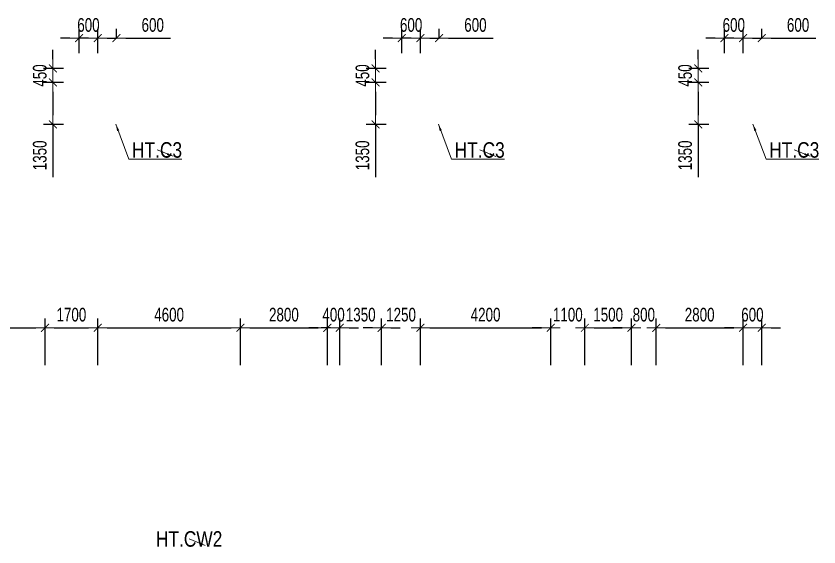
# Model space of a CAD drawing. Header units: millimetres. Extents: x -259680 to 286077, y -1281 to 94455.
# Drawn here: x 158517 to 184394, y 23529 to 40641 of the extents above; entities that cross this region are included whole.
import ezdxf
from ezdxf.enums import TextEntityAlignment as Align

# ---------------------------------------------------------------- set-up
doc = ezdxf.new("R2010")
doc.units = ezdxf.units.MM
doc.layers.get('0').update_dxf_attribs({"lineweight": 20})
doc.layers.get('Defpoints').update_dxf_attribs({"color": 151, "lineweight": 9})
for name, color, linetype, lineweight in [('$1$NDC_S_ANNO', 7, 'Continuous', 20), ('$1$NDC_S_BEAM NAME', 7, 'Continuous', 9), ('$1$NDC_S_DIM', 1, 'Continuous', 15), ('$1$NDC_S_VN TEXT', 7, 'Continuous', 20), ('NDC_S_DIM', 1, 'Continuous', 15)]:
    doc.layers.add(name, color=color, linetype=linetype, lineweight=lineweight)
doc.styles.add('$1$NDC_DIM', font='', dxfattribs={"width": 0.75})
doc.styles.add('$2$ARIAL', font='arial.ttf', dxfattribs={"width": 0.8})
doc.styles.add('NDC_DIM', font='', dxfattribs={"width": 0.75})
doc.styles.get('$1$NDC_DIM').set_extended_font_data('Dotum')
doc.styles.get('NDC_DIM').set_extended_font_data('Dotum')
doc.dimstyles.new('$0$NDC_dim_150', dxfattribs={"dimscale": 150, "dimtxt": 2.2, "dimasz": 1.5, "dimexe": 1.5, "dimexo": 2.5, "dimgap": 1, "dimtad": 1, "dimdec": 0, "dimzin": 0, "dimdsep": 46, "dimtxsty": '$1$NDC_DIM', "dimblk": '$1$DIMMARK', "dimcen": 0.09, "dimdle": 1.2, "dimclrd": 1, "dimclre": 1, "dimclrt": 3, "dimadec": 0, "dimazin": 0, "dimtfac": 1, "dimtdec": 0, "dimtix": 1, "dimtofl": 0, "dimtmove": 0, "dimatfit": 3, "dimfxl": 6, "dimfxlon": 1, "dimtolj": 1, "dimtzin": 0, "dimarcsym": 0})
doc.dimstyles.new('$1$NDC_dim_iso', dxfattribs={"dimtxt": 2.2, "dimasz": 1, "dimexe": 1.5, "dimexo": 2.5, "dimgap": 1, "dimtad": 1, "dimdec": 0, "dimzin": 0, "dimdsep": 46, "dimtxsty": '$1$NDC_DIM', "dimblk": '$1$DIMMARK', "dimcen": 0.09, "dimdle": 1.2, "dimclrd": 1, "dimclre": 1, "dimclrt": 3, "dimadec": 0, "dimazin": 0, "dimtfac": 1, "dimtdec": 0, "dimtix": 1, "dimtofl": 0, "dimtmove": 0, "dimatfit": 3, "dimfxl": 6, "dimfxlon": 1, "dimtolj": 1, "dimtzin": 0, "dimarcsym": 0})
doc.dimstyles.new('NDC_dim_200', dxfattribs={"dimscale": 200, "dimtxt": 2.2, "dimasz": 1.5, "dimexe": 1.5, "dimexo": 2.5, "dimgap": 1, "dimtad": 1, "dimdec": 0, "dimzin": 0, "dimdsep": 46, "dimtxsty": 'NDC_DIM', "dimblk": 'DIMMARK', "dimcen": 0.09, "dimdle": 1.2, "dimclrd": 1, "dimclre": 1, "dimclrt": 3, "dimadec": 0, "dimazin": 0, "dimtfac": 1, "dimtdec": 0, "dimtix": 1, "dimtofl": 0, "dimtmove": 0, "dimatfit": 3, "dimfxl": 6, "dimfxlon": 1, "dimtolj": 1, "dimtzin": 0, "dimarcsym": 0})

# ---------------------------------------------------------------- blocks, each defined once
blk = doc.blocks.new('$1$DIMMARK')
at = {"layer": '$1$NDC_S_DIM', "color": 1}
blk.add_line((-1.5, 0), (1, 0), dxfattribs=at)
at = {"layer": '$1$NDC_S_DIM', "color": 2, "const_width": 0.1}
blk.add_lwpolyline([(-0.42, -0.42), (0.42, 0.42)], dxfattribs=at)
blk = doc.blocks.new('DIMMARK')
at = {"layer": 'NDC_S_DIM', "color": 1}
blk.add_line((-1.5, 0), (1, 0), dxfattribs=at)
at = {"layer": 'NDC_S_DIM', "color": 2, "const_width": 0.1}
blk.add_lwpolyline([(-0.424, -0.424), (0.424, 0.424)], dxfattribs=at)
blk = doc.blocks.new('*D913')
at = {"layer": 'Defpoints', "color": 0, "ltscale": 100, "transparency": 16777216}
for p in [(160550, 38950), (159704, 38500), (160550, 38500)]:
    blk.add_point(p, dxfattribs=at)
at = {"layer": 'NDC_S_DIM', "color": 1, "lineweight": -2, "ltscale": 100, "transparency": 16777216}
for p, q in [((159704, 39250), (159704, 39550)), ((160050, 38950), (159404, 38950)), ((160050, 38500), (159404, 38500)), ((159704, 38200), (159704, 37900))]:
    blk.add_line(p, q, dxfattribs=at)
at = {"layer": 'NDC_S_DIM', "color": 1, "lineweight": -2, "ltscale": 100, "transparency": 16777216, "xscale": 300, "yscale": 300, "zscale": 300}
for p, rotation in [((159704, 38950), 270), ((159704, 38500), 90)]:
    blk.add_blockref('DIMMARK', p, dxfattribs=dict(at, rotation=rotation))
at = {"layer": 'NDC_S_DIM', "color": 3, "ltscale": 100, "transparency": 16777216, "insert": (159283, 38725), "char_height": 440, "attachment_point": 5, "rotation": 90, "style": 'NDC_DIM'}
blk.add_mtext('\\A1;450', dxfattribs=at)
blk = doc.blocks.new('*D914')
at = {"layer": 'Defpoints', "color": 0, "ltscale": 100, "transparency": 16777216}
for p in [(160550, 38500), (159704, 37150), (160550, 37150)]:
    blk.add_point(p, dxfattribs=at)
at = {"layer": 'NDC_S_DIM', "color": 1, "lineweight": -2, "ltscale": 100, "transparency": 16777216}
for p, q in [((160050, 38500), (159404, 38500)), ((159704, 38200), (159704, 37450)), ((160050, 37150), (159404, 37150)), ((159704, 37150), (159704, 35452))]:
    blk.add_line(p, q, dxfattribs=at)
at = {"layer": 'NDC_S_DIM', "color": 1, "lineweight": -2, "ltscale": 100, "transparency": 16777216, "xscale": 300, "yscale": 300, "zscale": 300}
for p, rotation in [((159704, 38500), 90), ((159704, 37150), 270)]:
    blk.add_blockref('DIMMARK', p, dxfattribs=dict(at, rotation=rotation))
at = {"layer": 'NDC_S_DIM', "color": 3, "ltscale": 100, "transparency": 16777216, "insert": (159283, 36151), "char_height": 440, "attachment_point": 5, "rotation": 90, "style": 'NDC_DIM'}
blk.add_mtext('\\A1;1350', dxfattribs=at)
blk = doc.blocks.new('*D915')
at = {"layer": 'Defpoints', "color": 0, "ltscale": 100, "transparency": 16777216}
for p in [(161150, 39932), (160550, 38950), (161150, 38950)]:
    blk.add_point(p, dxfattribs=at)
at = {"layer": 'NDC_S_DIM', "color": 1, "lineweight": -2, "ltscale": 100, "transparency": 16777216}
for p, q in [((160550, 39450), (160550, 40232)), ((161150, 39450), (161150, 40232)), ((160250, 39932), (159950, 39932)), ((161450, 39932), (161750, 39932))]:
    blk.add_line(p, q, dxfattribs=at)
at = {"layer": 'NDC_S_DIM', "color": 1, "lineweight": -2, "ltscale": 100, "transparency": 16777216, "xscale": 300, "yscale": 300, "zscale": 300}
blk.add_blockref('DIMMARK', (160550, 39932), dxfattribs=at)
at = {"layer": 'NDC_S_DIM', "color": 1, "lineweight": -2, "ltscale": 100, "transparency": 16777216, "xscale": 300, "yscale": 300, "zscale": 300, "rotation": 180}
blk.add_blockref('DIMMARK', (161150, 39932), dxfattribs=at)
at = {"layer": 'NDC_S_DIM', "color": 3, "ltscale": 100, "transparency": 16777216, "insert": (160850, 40352), "char_height": 440, "attachment_point": 5, "style": 'NDC_DIM'}
blk.add_mtext('\\A1;600', dxfattribs=at)
blk = doc.blocks.new('*D916')
at = {"layer": 'Defpoints', "color": 0, "ltscale": 100, "transparency": 16777216}
for p in [(161750, 39932), (161150, 39413), (161750, 39413)]:
    blk.add_point(p, dxfattribs=at)
at = {"layer": 'NDC_S_DIM', "color": 1, "lineweight": -2, "ltscale": 100, "transparency": 16777216}
for p, q in [((161150, 39913), (161150, 40232)), ((161750, 39913), (161750, 40232)), ((160850, 39932), (160550, 39932)), ((162050, 39932), (163494, 39932))]:
    blk.add_line(p, q, dxfattribs=at)
at = {"layer": 'NDC_S_DIM', "color": 1, "lineweight": -2, "ltscale": 100, "transparency": 16777216, "xscale": 300, "yscale": 300, "zscale": 300}
blk.add_blockref('DIMMARK', (161150, 39932), dxfattribs=at)
at = {"layer": 'NDC_S_DIM', "color": 1, "lineweight": -2, "ltscale": 100, "transparency": 16777216, "xscale": 300, "yscale": 300, "zscale": 300, "rotation": 180}
blk.add_blockref('DIMMARK', (161750, 39932), dxfattribs=at)
at = {"layer": 'NDC_S_DIM', "color": 3, "ltscale": 100, "transparency": 16777216, "insert": (162922, 40352), "char_height": 440, "attachment_point": 5, "style": 'NDC_DIM'}
blk.add_mtext('\\A1;600', dxfattribs=at)
blk = doc.blocks.new('*D917')
at = {"layer": 'Defpoints', "color": 0, "ltscale": 100, "transparency": 16777216}
for p in [(170950, 38950), (170104, 38500), (170950, 38500)]:
    blk.add_point(p, dxfattribs=at)
at = {"layer": 'NDC_S_DIM', "color": 1, "lineweight": -2, "ltscale": 100, "transparency": 16777216}
for p, q in [((170104, 39250), (170104, 39550)), ((170450, 38950), (169804, 38950)), ((170450, 38500), (169804, 38500)), ((170104, 38200), (170104, 37900))]:
    blk.add_line(p, q, dxfattribs=at)
at = {"layer": 'NDC_S_DIM', "color": 1, "lineweight": -2, "ltscale": 100, "transparency": 16777216, "xscale": 300, "yscale": 300, "zscale": 300}
for p, rotation in [((170104, 38950), 270), ((170104, 38500), 90)]:
    blk.add_blockref('DIMMARK', p, dxfattribs=dict(at, rotation=rotation))
at = {"layer": 'NDC_S_DIM', "color": 3, "ltscale": 100, "transparency": 16777216, "insert": (169683, 38725), "char_height": 440, "attachment_point": 5, "rotation": 90, "style": 'NDC_DIM'}
blk.add_mtext('\\A1;450', dxfattribs=at)
blk = doc.blocks.new('*D918')
at = {"layer": 'Defpoints', "color": 0, "ltscale": 100, "transparency": 16777216}
for p in [(170950, 38500), (170104, 37150), (170950, 37150)]:
    blk.add_point(p, dxfattribs=at)
at = {"layer": 'NDC_S_DIM', "color": 1, "lineweight": -2, "ltscale": 100, "transparency": 16777216}
for p, q in [((170450, 38500), (169804, 38500)), ((170104, 38200), (170104, 37450)), ((170450, 37150), (169804, 37150)), ((170104, 37150), (170104, 35452))]:
    blk.add_line(p, q, dxfattribs=at)
at = {"layer": 'NDC_S_DIM', "color": 1, "lineweight": -2, "ltscale": 100, "transparency": 16777216, "xscale": 300, "yscale": 300, "zscale": 300}
for p, rotation in [((170104, 38500), 90), ((170104, 37150), 270)]:
    blk.add_blockref('DIMMARK', p, dxfattribs=dict(at, rotation=rotation))
at = {"layer": 'NDC_S_DIM', "color": 3, "ltscale": 100, "transparency": 16777216, "insert": (169683, 36151), "char_height": 440, "attachment_point": 5, "rotation": 90, "style": 'NDC_DIM'}
blk.add_mtext('\\A1;1350', dxfattribs=at)
blk = doc.blocks.new('*D919')
at = {"layer": 'Defpoints', "color": 0, "ltscale": 100, "transparency": 16777216}
for p in [(171550, 39932), (170950, 38950), (171550, 38950)]:
    blk.add_point(p, dxfattribs=at)
at = {"layer": 'NDC_S_DIM', "color": 1, "lineweight": -2, "ltscale": 100, "transparency": 16777216}
for p, q in [((170950, 39450), (170950, 40232)), ((171550, 39450), (171550, 40232)), ((170650, 39932), (170350, 39932)), ((171850, 39932), (172150, 39932))]:
    blk.add_line(p, q, dxfattribs=at)
at = {"layer": 'NDC_S_DIM', "color": 1, "lineweight": -2, "ltscale": 100, "transparency": 16777216, "xscale": 300, "yscale": 300, "zscale": 300}
blk.add_blockref('DIMMARK', (170950, 39932), dxfattribs=at)
at = {"layer": 'NDC_S_DIM', "color": 1, "lineweight": -2, "ltscale": 100, "transparency": 16777216, "xscale": 300, "yscale": 300, "zscale": 300, "rotation": 180}
blk.add_blockref('DIMMARK', (171550, 39932), dxfattribs=at)
at = {"layer": 'NDC_S_DIM', "color": 3, "ltscale": 100, "transparency": 16777216, "insert": (171250, 40352), "char_height": 440, "attachment_point": 5, "style": 'NDC_DIM'}
blk.add_mtext('\\A1;600', dxfattribs=at)
blk = doc.blocks.new('*D920')
at = {"layer": 'Defpoints', "color": 0, "ltscale": 100, "transparency": 16777216}
for p in [(172150, 39932), (171550, 39413), (172150, 39413)]:
    blk.add_point(p, dxfattribs=at)
at = {"layer": 'NDC_S_DIM', "color": 1, "lineweight": -2, "ltscale": 100, "transparency": 16777216}
for p, q in [((171550, 39913), (171550, 40232)), ((172150, 39913), (172150, 40232)), ((171250, 39932), (170950, 39932)), ((172450, 39932), (173894, 39932))]:
    blk.add_line(p, q, dxfattribs=at)
at = {"layer": 'NDC_S_DIM', "color": 1, "lineweight": -2, "ltscale": 100, "transparency": 16777216, "xscale": 300, "yscale": 300, "zscale": 300}
blk.add_blockref('DIMMARK', (171550, 39932), dxfattribs=at)
at = {"layer": 'NDC_S_DIM', "color": 1, "lineweight": -2, "ltscale": 100, "transparency": 16777216, "xscale": 300, "yscale": 300, "zscale": 300, "rotation": 180}
blk.add_blockref('DIMMARK', (172150, 39932), dxfattribs=at)
at = {"layer": 'NDC_S_DIM', "color": 3, "ltscale": 100, "transparency": 16777216, "insert": (173322, 40352), "char_height": 440, "attachment_point": 5, "style": 'NDC_DIM'}
blk.add_mtext('\\A1;600', dxfattribs=at)
blk = doc.blocks.new('*D921')
at = {"layer": 'Defpoints', "color": 0, "ltscale": 100, "transparency": 16777216}
for p in [(181350, 38950), (180504, 38500), (181350, 38500)]:
    blk.add_point(p, dxfattribs=at)
at = {"layer": 'NDC_S_DIM', "color": 1, "lineweight": -2, "ltscale": 100, "transparency": 16777216}
for p, q in [((180504, 39250), (180504, 39550)), ((180850, 38950), (180204, 38950)), ((180850, 38500), (180204, 38500)), ((180504, 38200), (180504, 37900))]:
    blk.add_line(p, q, dxfattribs=at)
at = {"layer": 'NDC_S_DIM', "color": 1, "lineweight": -2, "ltscale": 100, "transparency": 16777216, "xscale": 300, "yscale": 300, "zscale": 300}
for p, rotation in [((180504, 38950), 270), ((180504, 38500), 90)]:
    blk.add_blockref('DIMMARK', p, dxfattribs=dict(at, rotation=rotation))
at = {"layer": 'NDC_S_DIM', "color": 3, "ltscale": 100, "transparency": 16777216, "insert": (180083, 38725), "char_height": 440, "attachment_point": 5, "rotation": 90, "style": 'NDC_DIM'}
blk.add_mtext('\\A1;450', dxfattribs=at)
blk = doc.blocks.new('*D922')
at = {"layer": 'Defpoints', "color": 0, "ltscale": 100, "transparency": 16777216}
for p in [(181350, 38500), (180504, 37150), (181350, 37150)]:
    blk.add_point(p, dxfattribs=at)
at = {"layer": 'NDC_S_DIM', "color": 1, "lineweight": -2, "ltscale": 100, "transparency": 16777216}
for p, q in [((180850, 38500), (180204, 38500)), ((180504, 38200), (180504, 37450)), ((180850, 37150), (180204, 37150)), ((180504, 37150), (180504, 35452))]:
    blk.add_line(p, q, dxfattribs=at)
at = {"layer": 'NDC_S_DIM', "color": 1, "lineweight": -2, "ltscale": 100, "transparency": 16777216, "xscale": 300, "yscale": 300, "zscale": 300}
for p, rotation in [((180504, 38500), 90), ((180504, 37150), 270)]:
    blk.add_blockref('DIMMARK', p, dxfattribs=dict(at, rotation=rotation))
at = {"layer": 'NDC_S_DIM', "color": 3, "ltscale": 100, "transparency": 16777216, "insert": (180083, 36151), "char_height": 440, "attachment_point": 5, "rotation": 90, "style": 'NDC_DIM'}
blk.add_mtext('\\A1;1350', dxfattribs=at)
blk = doc.blocks.new('*D923')
at = {"layer": 'Defpoints', "color": 0, "ltscale": 100, "transparency": 16777216}
for p in [(181950, 39932), (181350, 38950), (181950, 38950)]:
    blk.add_point(p, dxfattribs=at)
at = {"layer": 'NDC_S_DIM', "color": 1, "lineweight": -2, "ltscale": 100, "transparency": 16777216}
for p, q in [((181350, 39450), (181350, 40232)), ((181950, 39450), (181950, 40232)), ((181050, 39932), (180750, 39932)), ((182250, 39932), (182550, 39932))]:
    blk.add_line(p, q, dxfattribs=at)
at = {"layer": 'NDC_S_DIM', "color": 1, "lineweight": -2, "ltscale": 100, "transparency": 16777216, "xscale": 300, "yscale": 300, "zscale": 300}
blk.add_blockref('DIMMARK', (181350, 39932), dxfattribs=at)
at = {"layer": 'NDC_S_DIM', "color": 1, "lineweight": -2, "ltscale": 100, "transparency": 16777216, "xscale": 300, "yscale": 300, "zscale": 300, "rotation": 180}
blk.add_blockref('DIMMARK', (181950, 39932), dxfattribs=at)
at = {"layer": 'NDC_S_DIM', "color": 3, "ltscale": 100, "transparency": 16777216, "insert": (181650, 40352), "char_height": 440, "attachment_point": 5, "style": 'NDC_DIM'}
blk.add_mtext('\\A1;600', dxfattribs=at)
blk = doc.blocks.new('*D924')
at = {"layer": 'Defpoints', "color": 0, "ltscale": 100, "transparency": 16777216}
for p in [(182550, 39932), (181950, 39413), (182550, 39413)]:
    blk.add_point(p, dxfattribs=at)
at = {"layer": 'NDC_S_DIM', "color": 1, "lineweight": -2, "ltscale": 100, "transparency": 16777216}
for p, q in [((181950, 39913), (181950, 40232)), ((182550, 39913), (182550, 40232)), ((181650, 39932), (181350, 39932)), ((182850, 39932), (184294, 39932))]:
    blk.add_line(p, q, dxfattribs=at)
at = {"layer": 'NDC_S_DIM', "color": 1, "lineweight": -2, "ltscale": 100, "transparency": 16777216, "xscale": 300, "yscale": 300, "zscale": 300}
blk.add_blockref('DIMMARK', (181950, 39932), dxfattribs=at)
at = {"layer": 'NDC_S_DIM', "color": 1, "lineweight": -2, "ltscale": 100, "transparency": 16777216, "xscale": 300, "yscale": 300, "zscale": 300, "rotation": 180}
blk.add_blockref('DIMMARK', (182550, 39932), dxfattribs=at)
at = {"layer": 'NDC_S_DIM', "color": 3, "ltscale": 100, "transparency": 16777216, "insert": (183722, 40352), "char_height": 440, "attachment_point": 5, "style": 'NDC_DIM'}
blk.add_mtext('\\A1;600', dxfattribs=at)
blk = doc.blocks.new('*D984')
at = {"layer": 'Defpoints', "color": 0, "ltscale": 100, "transparency": 16777216}
for p in [(159450, 30593), (156250, 28300), (159450, 28300)]:
    blk.add_point(p, dxfattribs=at)
at = {"layer": 'NDC_S_DIM', "color": 1, "lineweight": -2, "ltscale": 100, "transparency": 16777216}
for p, q in [((156250, 29393), (156250, 30893)), ((159450, 29393), (159450, 30893)), ((156550, 30593), (159150, 30593))]:
    blk.add_line(p, q, dxfattribs=at)
at = {"layer": 'NDC_S_DIM', "color": 1, "lineweight": -2, "ltscale": 100, "transparency": 16777216, "xscale": 300, "yscale": 300, "zscale": 300, "rotation": 180}
blk.add_blockref('DIMMARK', (156250, 30593), dxfattribs=at)
at = {"layer": 'NDC_S_DIM', "color": 1, "lineweight": -2, "ltscale": 100, "transparency": 16777216, "xscale": 300, "yscale": 300, "zscale": 300}
blk.add_blockref('DIMMARK', (159450, 30593), dxfattribs=at)
at = {"layer": 'NDC_S_DIM', "color": 3, "ltscale": 100, "transparency": 16777216, "insert": (157850, 31014), "char_height": 440, "attachment_point": 5, "style": 'NDC_DIM'}
blk.add_mtext('\\A1;3200', dxfattribs=at)
blk = doc.blocks.new('*D985')
at = {"layer": 'Defpoints', "color": 0, "ltscale": 100, "transparency": 16777216}
for p in [(161150, 30593), (159450, 28300), (161150, 28300)]:
    blk.add_point(p, dxfattribs=at)
at = {"layer": 'NDC_S_DIM', "color": 1, "lineweight": -2, "ltscale": 100, "transparency": 16777216}
for p, q in [((159450, 29393), (159450, 30893)), ((161150, 29393), (161150, 30893)), ((159750, 30593), (160850, 30593))]:
    blk.add_line(p, q, dxfattribs=at)
at = {"layer": 'NDC_S_DIM', "color": 1, "lineweight": -2, "ltscale": 100, "transparency": 16777216, "xscale": 300, "yscale": 300, "zscale": 300, "rotation": 180}
blk.add_blockref('DIMMARK', (159450, 30593), dxfattribs=at)
at = {"layer": 'NDC_S_DIM', "color": 1, "lineweight": -2, "ltscale": 100, "transparency": 16777216, "xscale": 300, "yscale": 300, "zscale": 300}
blk.add_blockref('DIMMARK', (161150, 30593), dxfattribs=at)
at = {"layer": 'NDC_S_DIM', "color": 3, "ltscale": 100, "transparency": 16777216, "insert": (160300, 31014), "char_height": 440, "attachment_point": 5, "style": 'NDC_DIM'}
blk.add_mtext('\\A1;1700', dxfattribs=at)
blk = doc.blocks.new('*D986')
at = {"layer": 'Defpoints', "color": 0, "ltscale": 100, "transparency": 16777216}
for p in [(165750, 30593), (161150, 28300), (165750, 28300)]:
    blk.add_point(p, dxfattribs=at)
at = {"layer": 'NDC_S_DIM', "color": 1, "lineweight": -2, "ltscale": 100, "transparency": 16777216}
for p, q in [((161150, 29393), (161150, 30893)), ((165750, 29393), (165750, 30893)), ((161450, 30593), (165450, 30593))]:
    blk.add_line(p, q, dxfattribs=at)
at = {"layer": 'NDC_S_DIM', "color": 1, "lineweight": -2, "ltscale": 100, "transparency": 16777216, "xscale": 300, "yscale": 300, "zscale": 300, "rotation": 180}
blk.add_blockref('DIMMARK', (161150, 30593), dxfattribs=at)
at = {"layer": 'NDC_S_DIM', "color": 1, "lineweight": -2, "ltscale": 100, "transparency": 16777216, "xscale": 300, "yscale": 300, "zscale": 300}
blk.add_blockref('DIMMARK', (165750, 30593), dxfattribs=at)
at = {"layer": 'NDC_S_DIM', "color": 3, "ltscale": 100, "transparency": 16777216, "insert": (163450, 31014), "char_height": 440, "attachment_point": 5, "style": 'NDC_DIM'}
blk.add_mtext('\\A1;4600', dxfattribs=at)
blk = doc.blocks.new('*D987')
at = {"layer": 'Defpoints', "color": 0, "ltscale": 100, "transparency": 16777216}
for p in [(168550, 30593), (165750, 28300), (168550, 28300)]:
    blk.add_point(p, dxfattribs=at)
at = {"layer": 'NDC_S_DIM', "color": 1, "lineweight": -2, "ltscale": 100, "transparency": 16777216}
for p, q in [((165750, 29393), (165750, 30893)), ((168550, 29393), (168550, 30893)), ((166050, 30593), (168250, 30593))]:
    blk.add_line(p, q, dxfattribs=at)
at = {"layer": 'NDC_S_DIM', "color": 1, "lineweight": -2, "ltscale": 100, "transparency": 16777216, "xscale": 300, "yscale": 300, "zscale": 300, "rotation": 180}
blk.add_blockref('DIMMARK', (165750, 30593), dxfattribs=at)
at = {"layer": 'NDC_S_DIM', "color": 1, "lineweight": -2, "ltscale": 100, "transparency": 16777216, "xscale": 300, "yscale": 300, "zscale": 300}
blk.add_blockref('DIMMARK', (168550, 30593), dxfattribs=at)
at = {"layer": 'NDC_S_DIM', "color": 3, "ltscale": 100, "transparency": 16777216, "insert": (167150, 31014), "char_height": 440, "attachment_point": 5, "style": 'NDC_DIM'}
blk.add_mtext('\\A1;2800', dxfattribs=at)
blk = doc.blocks.new('*D988')
at = {"layer": 'Defpoints', "color": 0, "ltscale": 100, "transparency": 16777216}
for p in [(168950, 30593), (168550, 28300), (168950, 28300)]:
    blk.add_point(p, dxfattribs=at)
at = {"layer": 'NDC_S_DIM', "color": 1, "lineweight": -2, "ltscale": 100, "transparency": 16777216}
for p, q in [((168550, 29393), (168550, 30893)), ((168950, 29393), (168950, 30893)), ((168250, 30593), (167950, 30593)), ((169250, 30593), (169550, 30593))]:
    blk.add_line(p, q, dxfattribs=at)
at = {"layer": 'NDC_S_DIM', "color": 1, "lineweight": -2, "ltscale": 100, "transparency": 16777216, "xscale": 300, "yscale": 300, "zscale": 300}
blk.add_blockref('DIMMARK', (168550, 30593), dxfattribs=at)
at = {"layer": 'NDC_S_DIM', "color": 1, "lineweight": -2, "ltscale": 100, "transparency": 16777216, "xscale": 300, "yscale": 300, "zscale": 300, "rotation": 180}
blk.add_blockref('DIMMARK', (168950, 30593), dxfattribs=at)
at = {"layer": 'NDC_S_DIM', "color": 3, "ltscale": 100, "transparency": 16777216, "insert": (168750, 31014), "char_height": 440, "attachment_point": 5, "style": 'NDC_DIM'}
blk.add_mtext('\\A1;400', dxfattribs=at)
blk = doc.blocks.new('*D989')
at = {"layer": 'Defpoints', "color": 0, "ltscale": 100, "transparency": 16777216}
for p in [(170300, 30593), (168950, 28300), (170300, 28300)]:
    blk.add_point(p, dxfattribs=at)
at = {"layer": 'NDC_S_DIM', "color": 1, "lineweight": -2, "ltscale": 100, "transparency": 16777216}
for p, q in [((168950, 29393), (168950, 30893)), ((170300, 29393), (170300, 30893)), ((168650, 30593), (168350, 30593)), ((170600, 30593), (170900, 30593))]:
    blk.add_line(p, q, dxfattribs=at)
at = {"layer": 'NDC_S_DIM', "color": 1, "lineweight": -2, "ltscale": 100, "transparency": 16777216, "xscale": 300, "yscale": 300, "zscale": 300}
blk.add_blockref('DIMMARK', (168950, 30593), dxfattribs=at)
at = {"layer": 'NDC_S_DIM', "color": 1, "lineweight": -2, "ltscale": 100, "transparency": 16777216, "xscale": 300, "yscale": 300, "zscale": 300, "rotation": 180}
blk.add_blockref('DIMMARK', (170300, 30593), dxfattribs=at)
at = {"layer": 'NDC_S_DIM', "color": 3, "ltscale": 100, "transparency": 16777216, "insert": (169625, 31014), "char_height": 440, "attachment_point": 5, "style": 'NDC_DIM'}
blk.add_mtext('\\A1;1350', dxfattribs=at)
blk = doc.blocks.new('*D990')
at = {"layer": 'Defpoints', "color": 0, "ltscale": 100, "transparency": 16777216}
for p in [(171550, 30593), (170300, 28300), (171550, 28360)]:
    blk.add_point(p, dxfattribs=at)
at = {"layer": 'NDC_S_DIM', "color": 1, "lineweight": -2, "ltscale": 100, "transparency": 16777216}
for p, q in [((170300, 29393), (170300, 30893)), ((171550, 29393), (171550, 30893)), ((170000, 30593), (169700, 30593)), ((171850, 30593), (172150, 30593))]:
    blk.add_line(p, q, dxfattribs=at)
at = {"layer": 'NDC_S_DIM', "color": 1, "lineweight": -2, "ltscale": 100, "transparency": 16777216, "xscale": 300, "yscale": 300, "zscale": 300}
blk.add_blockref('DIMMARK', (170300, 30593), dxfattribs=at)
at = {"layer": 'NDC_S_DIM', "color": 1, "lineweight": -2, "ltscale": 100, "transparency": 16777216, "xscale": 300, "yscale": 300, "zscale": 300, "rotation": 180}
blk.add_blockref('DIMMARK', (171550, 30593), dxfattribs=at)
at = {"layer": 'NDC_S_DIM', "color": 3, "ltscale": 100, "transparency": 16777216, "insert": (170925, 31014), "char_height": 440, "attachment_point": 5, "style": 'NDC_DIM'}
blk.add_mtext('\\A1;1250', dxfattribs=at)
blk = doc.blocks.new('*D991')
at = {"layer": 'Defpoints', "color": 0, "ltscale": 100, "transparency": 16777216}
for p in [(175750, 30593), (171550, 28360), (175750, 28360)]:
    blk.add_point(p, dxfattribs=at)
at = {"layer": 'NDC_S_DIM', "color": 1, "lineweight": -2, "ltscale": 100, "transparency": 16777216}
for p, q in [((171550, 29393), (171550, 30893)), ((175750, 29393), (175750, 30893)), ((171850, 30593), (175450, 30593))]:
    blk.add_line(p, q, dxfattribs=at)
at = {"layer": 'NDC_S_DIM', "color": 1, "lineweight": -2, "ltscale": 100, "transparency": 16777216, "xscale": 300, "yscale": 300, "zscale": 300, "rotation": 180}
blk.add_blockref('DIMMARK', (171550, 30593), dxfattribs=at)
at = {"layer": 'NDC_S_DIM', "color": 1, "lineweight": -2, "ltscale": 100, "transparency": 16777216, "xscale": 300, "yscale": 300, "zscale": 300}
blk.add_blockref('DIMMARK', (175750, 30593), dxfattribs=at)
at = {"layer": 'NDC_S_DIM', "color": 3, "ltscale": 100, "transparency": 16777216, "insert": (173650, 31014), "char_height": 440, "attachment_point": 5, "style": 'NDC_DIM'}
blk.add_mtext('\\A1;4200', dxfattribs=at)
blk = doc.blocks.new('*D992')
at = {"layer": 'Defpoints', "color": 0, "ltscale": 100, "transparency": 16777216}
for p in [(176850, 30593), (175750, 28360), (176850, 28300)]:
    blk.add_point(p, dxfattribs=at)
at = {"layer": 'NDC_S_DIM', "color": 1, "lineweight": -2, "ltscale": 100, "transparency": 16777216}
for p, q in [((175750, 29393), (175750, 30893)), ((176850, 29393), (176850, 30893)), ((175450, 30593), (175150, 30593)), ((177150, 30593), (177450, 30593))]:
    blk.add_line(p, q, dxfattribs=at)
at = {"layer": 'NDC_S_DIM', "color": 1, "lineweight": -2, "ltscale": 100, "transparency": 16777216, "xscale": 300, "yscale": 300, "zscale": 300}
blk.add_blockref('DIMMARK', (175750, 30593), dxfattribs=at)
at = {"layer": 'NDC_S_DIM', "color": 1, "lineweight": -2, "ltscale": 100, "transparency": 16777216, "xscale": 300, "yscale": 300, "zscale": 300, "rotation": 180}
blk.add_blockref('DIMMARK', (176850, 30593), dxfattribs=at)
at = {"layer": 'NDC_S_DIM', "color": 3, "ltscale": 100, "transparency": 16777216, "insert": (176300, 31014), "char_height": 440, "attachment_point": 5, "style": 'NDC_DIM'}
blk.add_mtext('\\A1;1100', dxfattribs=at)
blk = doc.blocks.new('*D993')
at = {"layer": 'Defpoints', "color": 0, "ltscale": 100, "transparency": 16777216}
for p in [(178350, 30593), (176850, 28300), (178350, 28300)]:
    blk.add_point(p, dxfattribs=at)
at = {"layer": 'NDC_S_DIM', "color": 1, "lineweight": -2, "ltscale": 100, "transparency": 16777216}
for p, q in [((176850, 29393), (176850, 30893)), ((178350, 29393), (178350, 30893)), ((177150, 30593), (178050, 30593))]:
    blk.add_line(p, q, dxfattribs=at)
at = {"layer": 'NDC_S_DIM', "color": 1, "lineweight": -2, "ltscale": 100, "transparency": 16777216, "xscale": 300, "yscale": 300, "zscale": 300, "rotation": 180}
blk.add_blockref('DIMMARK', (176850, 30593), dxfattribs=at)
at = {"layer": 'NDC_S_DIM', "color": 1, "lineweight": -2, "ltscale": 100, "transparency": 16777216, "xscale": 300, "yscale": 300, "zscale": 300}
blk.add_blockref('DIMMARK', (178350, 30593), dxfattribs=at)
at = {"layer": 'NDC_S_DIM', "color": 3, "ltscale": 100, "transparency": 16777216, "insert": (177600, 31014), "char_height": 440, "attachment_point": 5, "style": 'NDC_DIM'}
blk.add_mtext('\\A1;1500', dxfattribs=at)
blk = doc.blocks.new('*D994')
at = {"layer": 'Defpoints', "color": 0, "ltscale": 100, "transparency": 16777216}
for p in [(179150, 30593), (178350, 28300), (179150, 28300)]:
    blk.add_point(p, dxfattribs=at)
at = {"layer": 'NDC_S_DIM', "color": 1, "lineweight": -2, "ltscale": 100, "transparency": 16777216}
for p, q in [((178350, 29393), (178350, 30893)), ((179150, 29393), (179150, 30893)), ((178050, 30593), (177750, 30593)), ((179450, 30593), (179750, 30593))]:
    blk.add_line(p, q, dxfattribs=at)
at = {"layer": 'NDC_S_DIM', "color": 1, "lineweight": -2, "ltscale": 100, "transparency": 16777216, "xscale": 300, "yscale": 300, "zscale": 300}
blk.add_blockref('DIMMARK', (178350, 30593), dxfattribs=at)
at = {"layer": 'NDC_S_DIM', "color": 1, "lineweight": -2, "ltscale": 100, "transparency": 16777216, "xscale": 300, "yscale": 300, "zscale": 300, "rotation": 180}
blk.add_blockref('DIMMARK', (179150, 30593), dxfattribs=at)
at = {"layer": 'NDC_S_DIM', "color": 3, "ltscale": 100, "transparency": 16777216, "insert": (178750, 31014), "char_height": 440, "attachment_point": 5, "style": 'NDC_DIM'}
blk.add_mtext('\\A1;800', dxfattribs=at)
blk = doc.blocks.new('*D995')
at = {"layer": 'Defpoints', "color": 0, "ltscale": 100, "transparency": 16777216}
for p in [(181950, 30593), (179150, 28300), (181950, 28300)]:
    blk.add_point(p, dxfattribs=at)
at = {"layer": 'NDC_S_DIM', "color": 1, "lineweight": -2, "ltscale": 100, "transparency": 16777216}
for p, q in [((179150, 29393), (179150, 30893)), ((181950, 29393), (181950, 30893)), ((179450, 30593), (181650, 30593))]:
    blk.add_line(p, q, dxfattribs=at)
at = {"layer": 'NDC_S_DIM', "color": 1, "lineweight": -2, "ltscale": 100, "transparency": 16777216, "xscale": 300, "yscale": 300, "zscale": 300, "rotation": 180}
blk.add_blockref('DIMMARK', (179150, 30593), dxfattribs=at)
at = {"layer": 'NDC_S_DIM', "color": 1, "lineweight": -2, "ltscale": 100, "transparency": 16777216, "xscale": 300, "yscale": 300, "zscale": 300}
blk.add_blockref('DIMMARK', (181950, 30593), dxfattribs=at)
at = {"layer": 'NDC_S_DIM', "color": 3, "ltscale": 100, "transparency": 16777216, "insert": (180550, 31014), "char_height": 440, "attachment_point": 5, "style": 'NDC_DIM'}
blk.add_mtext('\\A1;2800', dxfattribs=at)
blk = doc.blocks.new('*D996')
at = {"layer": 'Defpoints', "color": 0, "ltscale": 100, "transparency": 16777216}
for p in [(182550, 30593), (181950, 28300), (182550, 28300)]:
    blk.add_point(p, dxfattribs=at)
at = {"layer": 'NDC_S_DIM', "color": 1, "lineweight": -2, "ltscale": 100, "transparency": 16777216}
for p, q in [((181950, 29393), (181950, 30893)), ((182550, 29393), (182550, 30893)), ((181650, 30593), (181350, 30593)), ((182850, 30593), (183150, 30593))]:
    blk.add_line(p, q, dxfattribs=at)
at = {"layer": 'NDC_S_DIM', "color": 1, "lineweight": -2, "ltscale": 100, "transparency": 16777216, "xscale": 300, "yscale": 300, "zscale": 300}
blk.add_blockref('DIMMARK', (181950, 30593), dxfattribs=at)
at = {"layer": 'NDC_S_DIM', "color": 1, "lineweight": -2, "ltscale": 100, "transparency": 16777216, "xscale": 300, "yscale": 300, "zscale": 300, "rotation": 180}
blk.add_blockref('DIMMARK', (182550, 30593), dxfattribs=at)
at = {"layer": 'NDC_S_DIM', "color": 3, "ltscale": 100, "transparency": 16777216, "insert": (182250, 31014), "char_height": 440, "attachment_point": 5, "style": 'NDC_DIM'}
blk.add_mtext('\\A1;600', dxfattribs=at)
blk = doc.blocks.new('*U220')
at = {"layer": '$1$NDC_S_ANNO', "ltscale": 0.8, "style": '$2$ARIAL', "width": 0.8}
blk.add_attdef('TEN', text='', height=2.5, dxfattribs=at).set_placement((-2.58, 1.03), align=Align.MIDDLE_CENTER)
at = {"layer": '$1$NDC_S_ANNO', "ltscale": 0.8, "style": '$2$ARIAL', "width": 0.8, "flags": 1}
blk.add_attdef('CHU_THICH', text='', height=2.5, dxfattribs=at).set_placement((0, 0), align=Align.MIDDLE_CENTER)
at = {"layer": 'Defpoints'}
blk.add_leader([(0, 0), (-2.58, 1.03)], dimstyle='$1$NDC_dim_iso', override={"dimgap": 0.625, "dimtad": 0}, dxfattribs=at)
blk = doc.blocks.new('$0$co t check')
at = {"layer": '$1$NDC_S_BEAM NAME', "xscale": 200, "yscale": 200, "zscale": 200}
blk.add_blockref('*U220', (162570, 23581), dxfattribs=at).add_auto_attribs({'TEN': 'HT.CW2'})
at = {"layer": '$1$NDC_S_VN TEXT', "xscale": 200, "yscale": 200, "zscale": 200}
for p in [(161536, 36120), (171935, 36118), (182074, 36120)]:
    blk.add_blockref('*U220', p, dxfattribs=at).add_auto_attribs({'TEN': 'HT.C3'})
for points in [[(159688, 37158), (160111, 36033), (161816, 36033)], [(170087, 37156), (170510, 36031), (172215, 36031)], [(180225, 37158), (180648, 36033), (182354, 36033)]]:
    blk.add_leader(points, dimstyle='$0$NDC_dim_150', override={"dimgap": 1, "dimtad": 0})

msp = doc.modelspace()

# ---------------------------------------------------------------- block references
at = {"layer": '$1$NDC_S_DIM'}
msp.add_blockref('$0$co t check', (2040.6, 0), dxfattribs=at)

# ---------------------------------------------------------------- dimensions: what is measured, and where the dimension line sits
at = {"layer": 'NDC_S_DIM', "ltscale": 100}
for base, p1, p2, picture, middle in [((161150, 39932), (160550, 38950), (161150, 38950), '*D915', (160850, 40352.3)), ((171550, 39932), (170950, 38950), (171550, 38950), '*D919', (171250, 40352.3)), ((181950, 39932), (181350, 38950), (181950, 38950), '*D923', (181650, 40352.3))]:
    dim = msp.add_linear_dim(base=base, p1=p1, p2=p2, dimstyle='NDC_dim_200', dxfattribs=at)
    dim.commit()
    dim.dimension.update_dxf_attribs({"geometry": picture, "text_midpoint": middle})
for base, p1, p2, picture, middle in [((161750, 39932), (161150, 39413.2), (161750, 39413.2), '*D916', (162922.1, 39932)), ((172150, 39932), (171550, 39413.2), (172150, 39413.2), '*D920', (173322.1, 39932)), ((182550, 39932), (181950, 39413.2), (182550, 39413.2), '*D924', (183722.1, 39932))]:
    dim = msp.add_linear_dim(base=base, p1=p1, p2=p2, dimstyle='NDC_dim_200', dxfattribs=at)
    dim.commit()
    dim.dimension.update_dxf_attribs({"geometry": picture, "text_midpoint": middle, "dimtype": 160})
for base, p1, p2, picture, middle in [((159703.6, 38500), (160550, 38950), (160550, 38500), '*D913', (159283.3, 38725)), ((170103.6, 38500), (170950, 38950), (170950, 38500), '*D917', (169683.3, 38725)), ((180503.6, 38500), (181350, 38950), (181350, 38500), '*D921', (180083.3, 38725))]:
    dim = msp.add_linear_dim(base=base, p1=p1, p2=p2, angle=90, dimstyle='NDC_dim_200', dxfattribs=at)
    dim.commit()
    dim.dimension.update_dxf_attribs({"geometry": picture, "text_midpoint": middle})
for base, p1, p2, picture, middle in [((159703.6, 37150), (160550, 38500), (160550, 37150), '*D914', (159703.6, 36151)), ((170103.6, 37150), (170950, 38500), (170950, 37150), '*D918', (170103.6, 36151)), ((180503.6, 37150), (181350, 38500), (181350, 37150), '*D922', (180503.6, 36151))]:
    dim = msp.add_linear_dim(base=base, p1=p1, p2=p2, angle=90, dimstyle='NDC_dim_200', dxfattribs=at)
    dim.commit()
    dim.dimension.update_dxf_attribs({"geometry": picture, "text_midpoint": middle, "dimtype": 160})
for base, p1, p2, picture, middle in [((159450, 30593.2), (156250, 28300), (159450, 28300), '*D984', (157850, 31013.5)), ((161150, 30593.2), (159450, 28300), (161150, 28300), '*D985', (160300, 31013.5)), ((165750, 30593.2), (161150, 28300), (165750, 28300), '*D986', (163450, 31013.5)), ((168550, 30593.2), (165750, 28300), (168550, 28300), '*D987', (167150, 31013.5)), ((168950, 30593.2), (168550, 28300), (168950, 28300), '*D988', (168750, 31013.5)), ((170300, 30593.2), (168950, 28300), (170300, 28300), '*D989', (169625, 31013.5)), ((171550, 30593.2), (170300, 28300), (171550, 28360), '*D990', (170925, 31013.5)), ((175750, 30593.2), (171550, 28360), (175750, 28360), '*D991', (173650, 31013.5)), ((176850, 30593.2), (175750, 28360), (176850, 28300), '*D992', (176300, 31013.5)), ((178350, 30593.2), (176850, 28300), (178350, 28300), '*D993', (177600, 31013.5)), ((179150, 30593.2), (178350, 28300), (179150, 28300), '*D994', (178750, 31013.5)), ((181950, 30593.2), (179150, 28300), (181950, 28300), '*D995', (180550, 31013.5)), ((182550, 30593.2), (181950, 28300), (182550, 28300), '*D996', (182250, 31013.5))]:
    dim = msp.add_linear_dim(base=base, p1=p1, p2=p2, dimstyle='NDC_dim_200', override={"dimtmove": 1}, dxfattribs=at)
    dim.commit()
    dim.dimension.update_dxf_attribs({"geometry": picture, "text_midpoint": middle})

doc.saveas('drawing.dxf')
